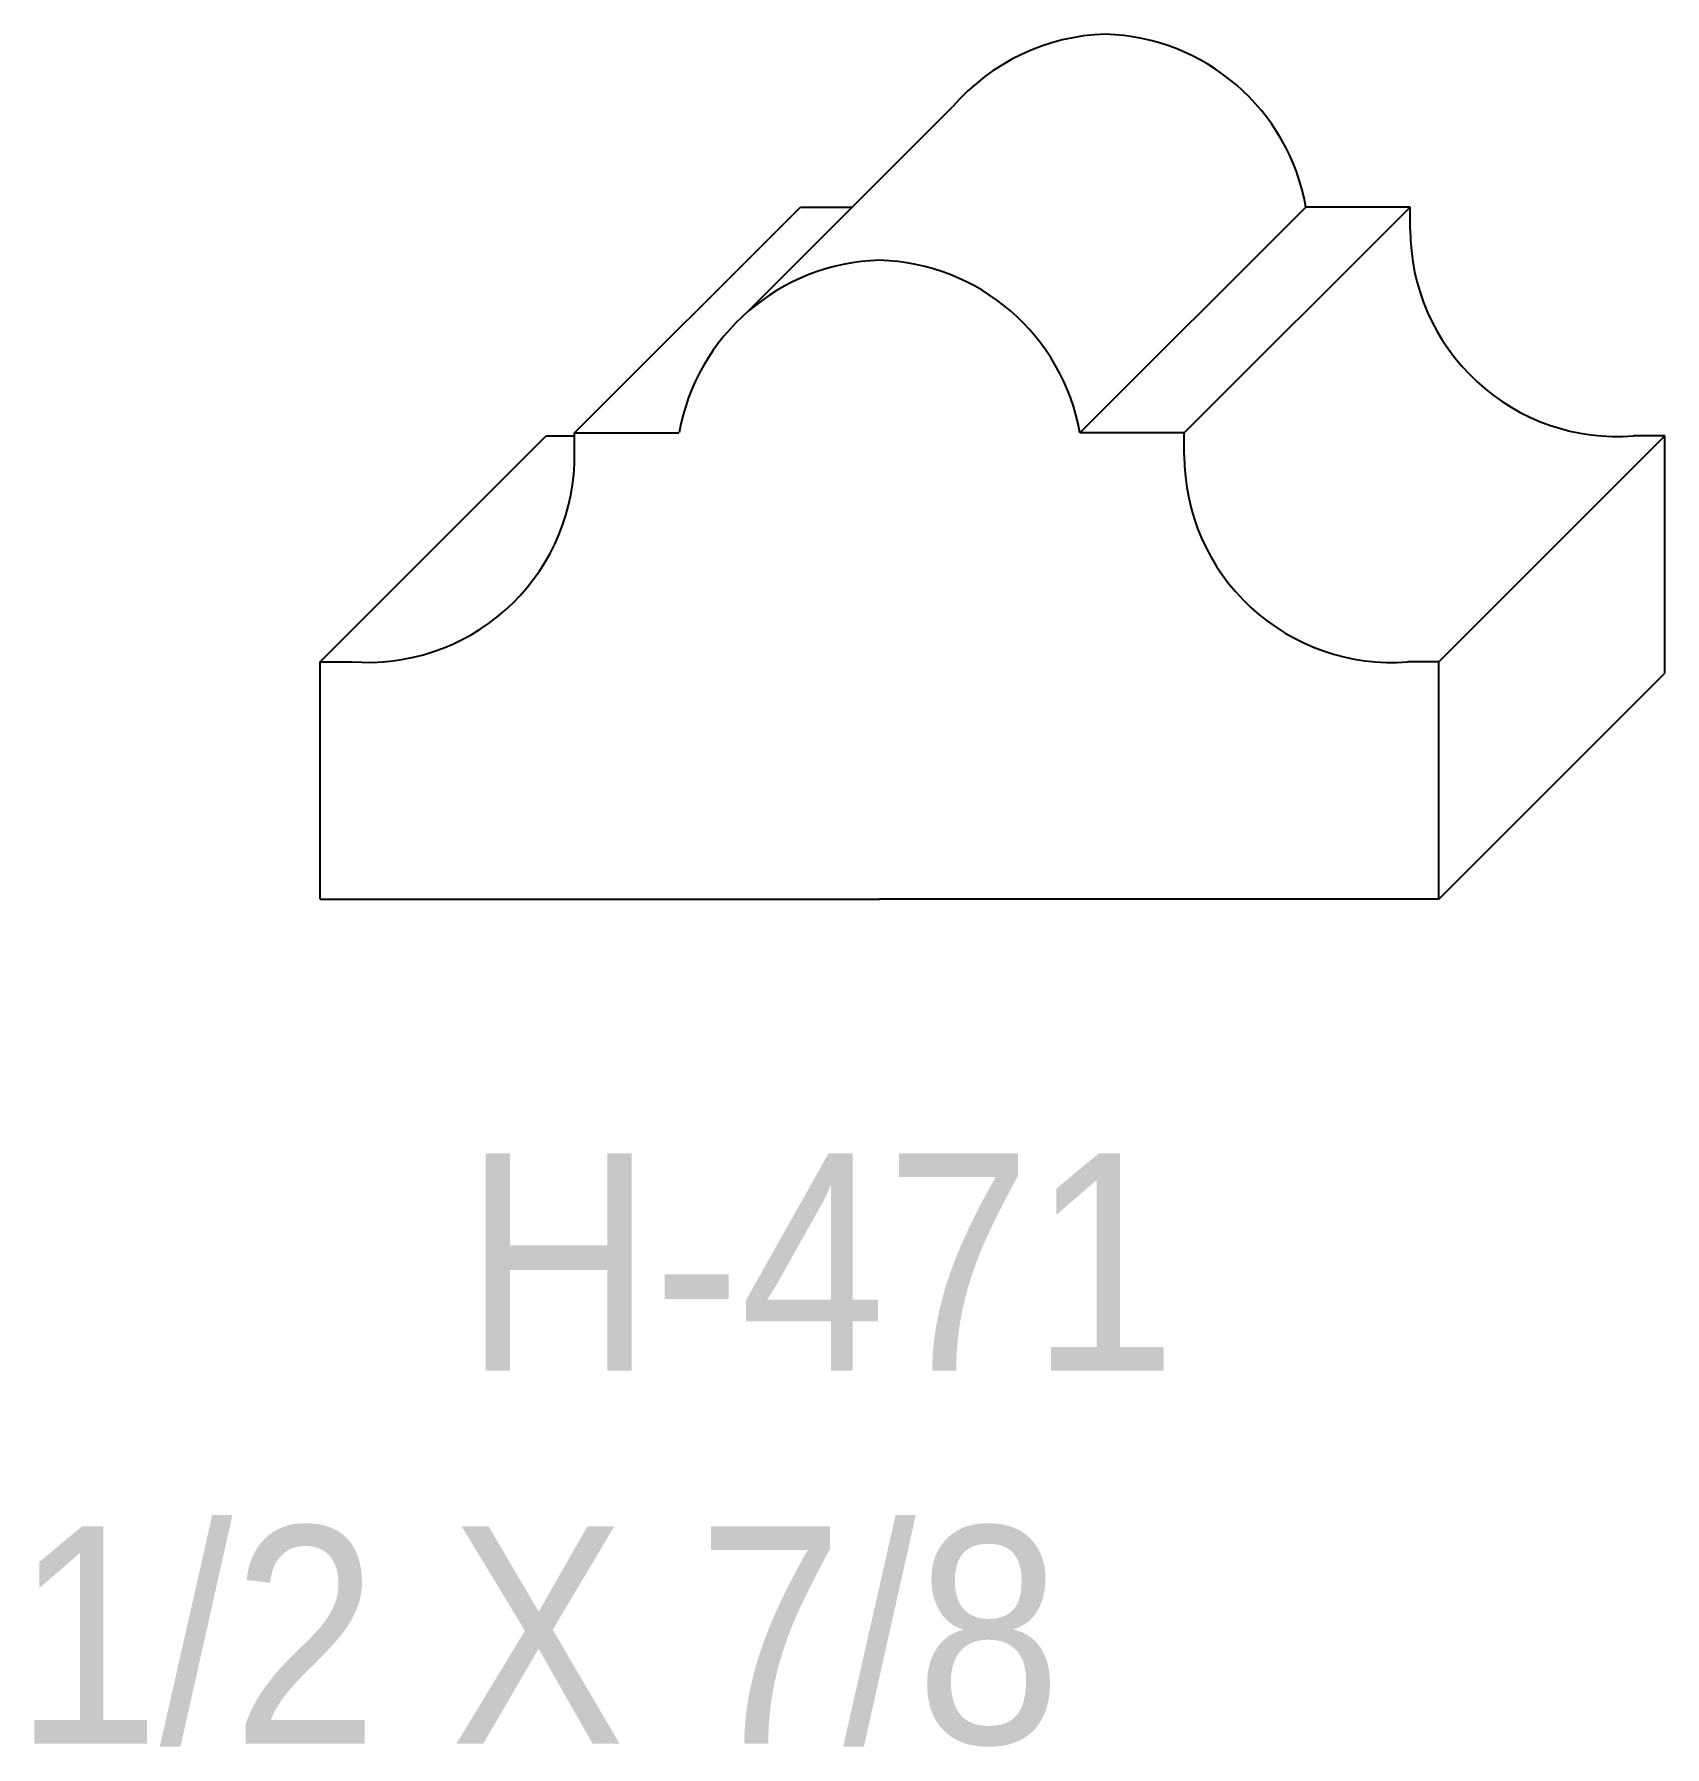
# Model space of a CAD drawing. Extents: x 78.69 to 79.97, y 150.92 to 152.26.
import ezdxf

# ---------------------------------------------------------------- set-up
doc = ezdxf.new("R2010")
doc.units = 0
doc.header["$LTSCALE"] = 5
doc.layers.add('PROFILE', color=7, linetype='CONTINUOUS')
doc.styles.add('TXT', font='TXT', dxfattribs={"height": 3.5})

msp = doc.modelspace()

# ---------------------------------------------------------------- linework, layer by layer
at = {"layer": 'PROFILE', "color": 1, "linetype": 'CONTINUOUS'}
for p, q in [((79.2505, 152.0468), (79.4101, 152.2064)), ((79.1144, 151.9513), (79.2911, 152.128)), ((79.2911, 152.128), (79.3317, 152.128)), ((79.5097, 151.9513), (79.6864, 152.128)), ((79.5913, 151.9513), (79.768, 152.128)), ((79.768, 152.128), (79.6864, 152.128)), ((79.768, 152.1105), (79.768, 152.128)), ((78.9155, 151.7723), (79.0923, 151.949)), ((79.0923, 151.949), (79.1144, 151.949)), ((79.1144, 151.9513), (79.1961, 151.9513)), ((79.1144, 151.927), (79.1144, 151.9513)), ((79.5913, 151.9513), (79.5097, 151.9513)), ((79.5913, 151.9338), (79.5913, 151.9513)), ((79.7903, 151.7723), (79.967, 151.949)), ((79.967, 151.949), (79.9427, 151.949)), ((79.967, 151.7634), (79.967, 151.949)), ((78.9155, 151.5867), (78.9155, 151.7723)), ((78.9155, 151.7723), (78.9399, 151.7723)), ((79.7903, 151.7723), (79.7659, 151.7723)), ((79.7903, 151.5867), (79.7903, 151.7723)), ((79.7903, 151.5867), (79.967, 151.7634)), ((78.9155, 151.5867), (79.3529, 151.5867)), ((79.7903, 151.5867), (79.3529, 151.5867))]:
    msp.add_line(p, q, dxfattribs=at)
for centre, major_axis, start_param, end_param in [((79.5342, 152.0995), (0.1638, 0), 1.598453, 2.430034), ((79.5251, 152.0995), (0, 0.1638), -1.39546, -0.027657), ((79.93, 152.1105), (0, 0.162), 1.570796, -3.063432), ((79.3575, 151.9227), (0, 0.1638), 0.027657, 1.39546), ((79.3484, 151.9227), (0.1638, 0), 0.175337, 1.54314), ((78.9526, 151.9338), (0, 0.162), -3.219753, -1.612647), ((79.7533, 151.9338), (0, 0.162), 1.570796, -3.063432)]:
    msp.add_ellipse(centre, major_axis=major_axis, ratio=1, start_param=start_param, end_param=end_param, dxfattribs=at)

# ---------------------------------------------------------------- texts
at = {"layer": 'PROFILE', "color": 1, "linetype": 'CONTINUOUS', "style": 'TXT', "width": 0.9}
for s, p in [('H-471', (79.0281, 151.2177)), ('1/2 X 7/8', (78.6763, 150.9259))]:
    msp.add_text(s, height=0.16996, dxfattribs=at).set_placement(p)

doc.saveas('drawing.dxf')
